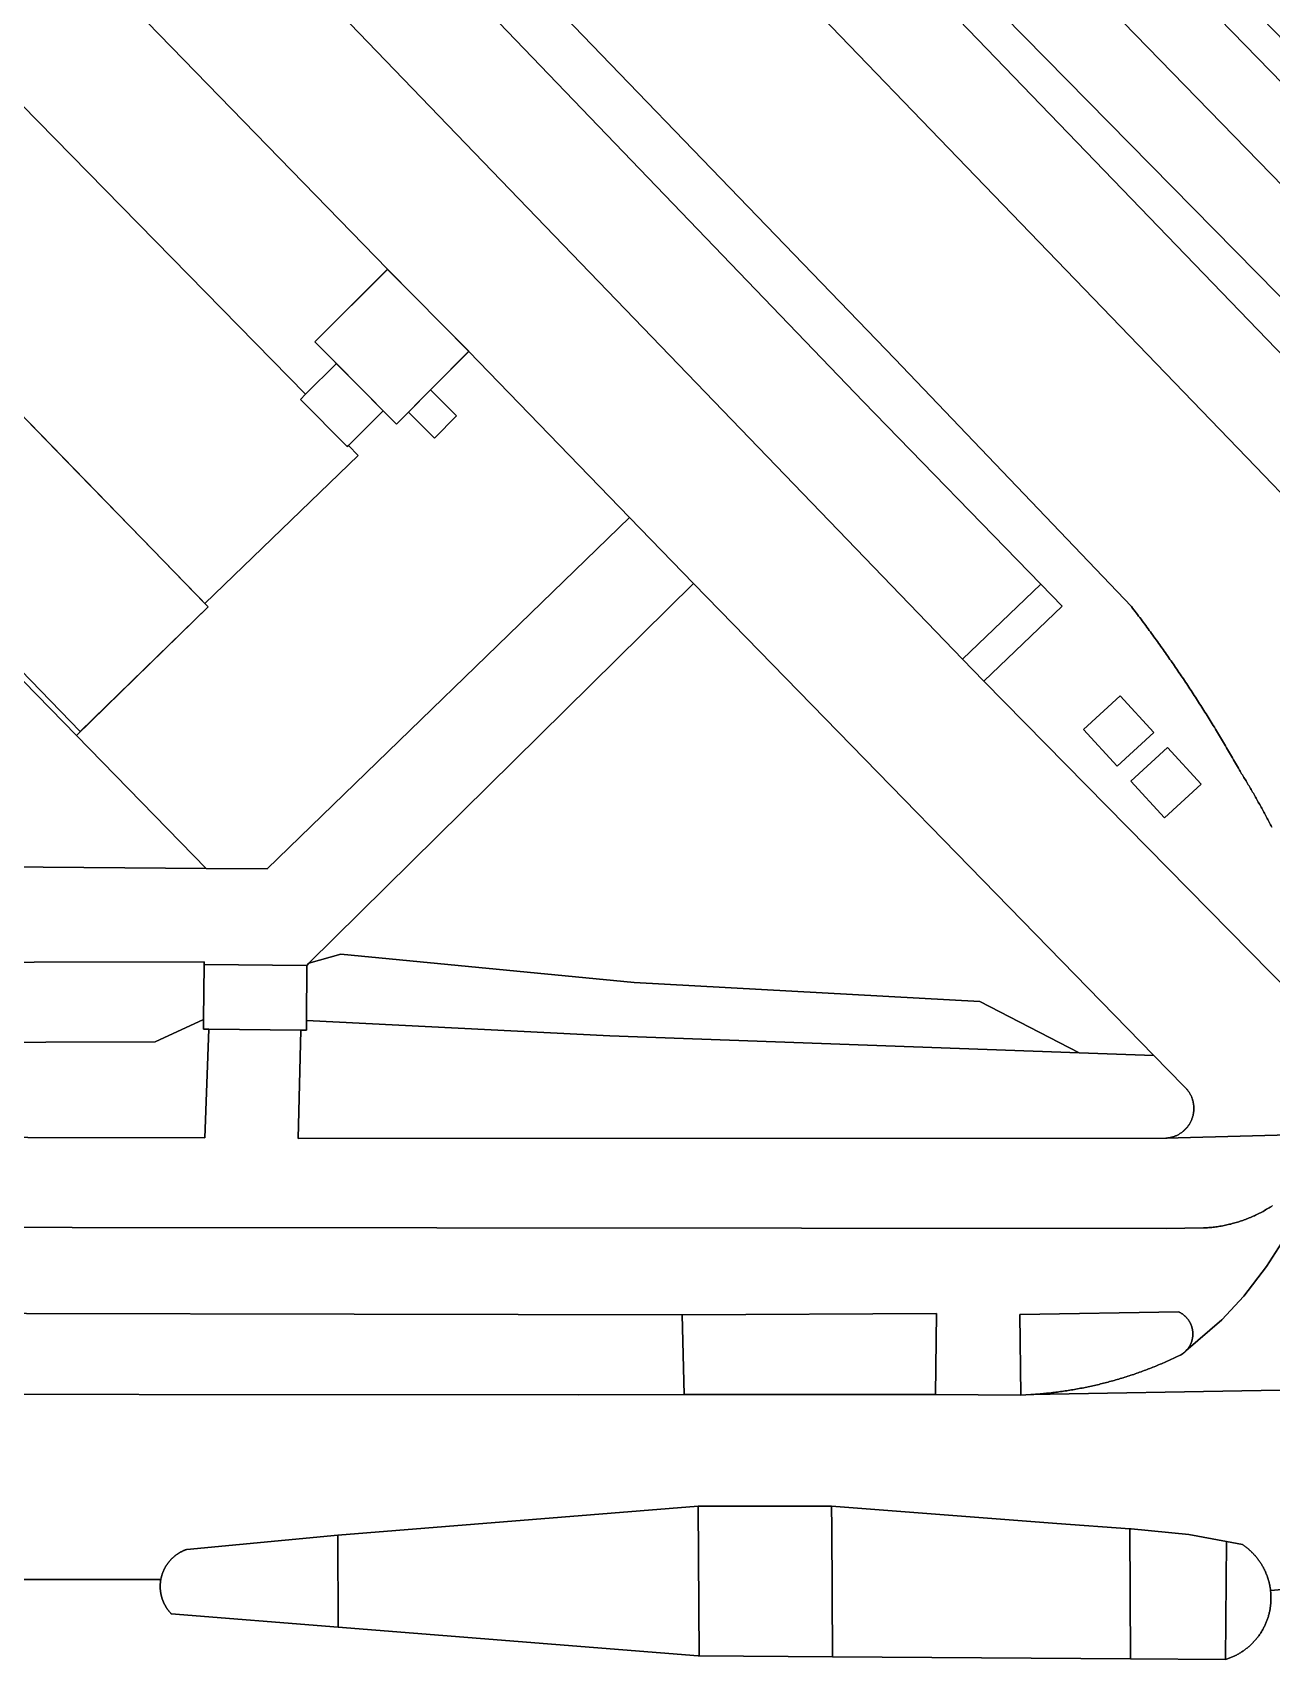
# Model space of a CAD drawing. Header units: metres. Extents: x -127 to 442, y -186 to 462.
# Drawn here: x 45.6 to 85.8, y 121.8 to 174.7 of the extents above; entities that cross this region are included whole.
import ezdxf

# ---------------------------------------------------------------- set-up
doc = ezdxf.new("R2010")
doc.units = ezdxf.units.M

msp = doc.modelspace()

# ---------------------------------------------------------------- linework, layer by layer
at = {"layer": 'building_2', "color": 1}
for points in [[(51.273, 156.031), (34.547, 173.25), (30.422, 169.219), (47.109, 151.969), (51.273, 156.031)], [(57.391, 161.969), (59.75, 164.344), (57.102, 167), (54.742, 164.656), (57.391, 161.969)]]:
    msp.add_lwpolyline(points, close=True, dxfattribs=at)
at = {"layer": 'road_0', "color": 8}
for points in [[(37.738, 209.967), (85.335, 160.584), (94.665, 150.861)], [(94.665, 150.861), (85.335, 160.584), (37.738, 209.967)], [(96.579, 153.448), (76.282, 174.499), (62.562, 188.724)], [(52.933, 183.159), (72.572, 162.709), (78.343, 156.766), (79.04, 156.049), (76.491, 153.613), (87.809, 142.1)], [(43.027, 181.486), (57.097, 167.015), (59.748, 164.34), (64.974, 158.937), (67.05, 156.785), (82.019, 141.432), (82.982, 140.445), (82.982, 140.445), (82.999, 140.43), (83.017, 140.414), (83.033, 140.398), (83.05, 140.381), (83.066, 140.364), (83.081, 140.347), (83.096, 140.329), (83.111, 140.311), (83.125, 140.293), (83.139, 140.274), (83.152, 140.255), (83.165, 140.236), (83.178, 140.216), (83.19, 140.196), (83.201, 140.176), (83.212, 140.155), (83.223, 140.135), (83.233, 140.114), (83.242, 140.092), (83.251, 140.071), (83.259, 140.049), (83.267, 140.027), (83.275, 140.005), (83.282, 139.983), (83.288, 139.961), (83.294, 139.938), (83.299, 139.915), (83.304, 139.893), (83.308, 139.87), (83.311, 139.847), (83.314, 139.824), (83.317, 139.801), (83.319, 139.777), (83.32, 139.754), (83.321, 139.731), (83.321, 139.708), (83.321, 139.684), (83.32, 139.661), (83.319, 139.638), (83.317, 139.615), (83.314, 139.592), (83.311, 139.569), (83.308, 139.546), (83.304, 139.523), (83.299, 139.5), (83.294, 139.477), (83.288, 139.455), (83.281, 139.432), (83.275, 139.41), (83.267, 139.388), (83.259, 139.366), (83.251, 139.345), (83.242, 139.323), (83.232, 139.302), (83.222, 139.281), (83.212, 139.26), (83.201, 139.24), (83.189, 139.219), (83.177, 139.199), (83.165, 139.18), (83.152, 139.16), (83.139, 139.141), (83.125, 139.123), (83.111, 139.104), (83.096, 139.086), (83.081, 139.069), (83.065, 139.051), (83.049, 139.034), (83.033, 139.018), (83.016, 139.002), (82.999, 138.986), (82.981, 138.971), (82.964, 138.956), (82.945, 138.941), (82.927, 138.927), (82.908, 138.914), (82.889, 138.901), (82.869, 138.888), (82.849, 138.876), (82.829, 138.864), (82.809, 138.853), (82.788, 138.842), (82.767, 138.832), (82.746, 138.822), (82.725, 138.813), (82.703, 138.804), (82.681, 138.796), (82.659, 138.788), (82.637, 138.781), (82.615, 138.775), (82.593, 138.769), (82.57, 138.763), (82.547, 138.758), (82.524, 138.754), (82.501, 138.75), (82.478, 138.747), (82.455, 138.744), (82.432, 138.742), (82.409, 138.74), (82.409, 138.74), (87.65, 138.883)], [(87.809, 142.1), (76.491, 153.613), (75.8, 154.33), (50.404, 180.7)], [(85.854, 148.858), (85.833, 148.899), (85.812, 148.941), (85.791, 148.982), (85.769, 149.023), (85.748, 149.065), (85.726, 149.106), (85.705, 149.147), (85.683, 149.188), (85.661, 149.229), (85.639, 149.27), (85.617, 149.311), (85.595, 149.352), (85.573, 149.393), (85.551, 149.434), (85.529, 149.475), (85.507, 149.515), (85.484, 149.556), (85.462, 149.597), (85.439, 149.637), (85.417, 149.678), (85.394, 149.719), (85.371, 149.759), (85.348, 149.8), (85.326, 149.84), (85.303, 149.881), (85.279, 149.921), (85.256, 149.961), (85.233, 150.001), (85.21, 150.042), (85.187, 150.082), (85.163, 150.122), (85.14, 150.162), (85.116, 150.202), (85.092, 150.242), (85.069, 150.282), (85.045, 150.322), (85.021, 150.362), (84.997, 150.402), (84.973, 150.442), (84.949, 150.481), (84.925, 150.521), (84.901, 150.561), (84.876, 150.6), (84.852, 150.64), (84.828, 150.68), (84.803, 150.719), (84.803, 150.719), (84.771, 150.775), (84.74, 150.831), (84.708, 150.887), (84.676, 150.943), (84.644, 150.999), (84.612, 151.055), (84.58, 151.111), (84.548, 151.167), (84.515, 151.222), (84.483, 151.278), (84.451, 151.334), (84.418, 151.389), (84.386, 151.445), (84.353, 151.501), (84.32, 151.556), (84.287, 151.611), (84.254, 151.667), (84.221, 151.722), (84.188, 151.777), (84.155, 151.833), (84.122, 151.888), (84.089, 151.943), (84.055, 151.998), (84.022, 152.053), (83.988, 152.108), (83.955, 152.163), (83.921, 152.218), (83.887, 152.273), (83.853, 152.328), (83.819, 152.382), (83.785, 152.437), (83.751, 152.492), (83.717, 152.546), (83.683, 152.601), (83.648, 152.655), (83.614, 152.71), (83.58, 152.764), (83.545, 152.819), (83.51, 152.873), (83.476, 152.927), (83.441, 152.981), (83.406, 153.036), (83.371, 153.09), (83.336, 153.144), (83.301, 153.198), (83.266, 153.252), (83.23, 153.306), (83.195, 153.359), (83.16, 153.413), (83.124, 153.467), (83.088, 153.521), (83.053, 153.574), (83.017, 153.628), (82.981, 153.681), (82.945, 153.735), (82.909, 153.788), (82.873, 153.842), (82.837, 153.895), (82.801, 153.948), (82.765, 154.002), (82.728, 154.055), (82.692, 154.108), (82.655, 154.161), (82.619, 154.214), (82.582, 154.267), (82.545, 154.32), (82.509, 154.373), (82.472, 154.426), (82.435, 154.478), (82.398, 154.531), (82.361, 154.584), (82.323, 154.636), (82.286, 154.689), (82.249, 154.741), (82.211, 154.794), (82.174, 154.846), (82.136, 154.899), (82.099, 154.951), (82.061, 155.003), (82.023, 155.055), (81.985, 155.107), (81.947, 155.159), (81.909, 155.211), (81.871, 155.263), (81.833, 155.315), (81.795, 155.367), (81.757, 155.419), (81.718, 155.471), (81.68, 155.522), (81.641, 155.574), (81.603, 155.625), (81.564, 155.677), (81.525, 155.728), (81.486, 155.78), (81.447, 155.831), (81.408, 155.882), (81.369, 155.934), (81.33, 155.985), (81.291, 156.036), (81.291, 156.036), (73.602, 164.099), (58.396, 179.877)], [(58.396, 179.877), (73.602, 164.099), (81.291, 156.036), (81.291, 156.036), (81.33, 155.985), (81.369, 155.934), (81.408, 155.882), (81.447, 155.831), (81.486, 155.78), (81.525, 155.728), (81.564, 155.677), (81.603, 155.625), (81.641, 155.574), (81.68, 155.522), (81.718, 155.471), (81.757, 155.419), (81.795, 155.367), (81.833, 155.315), (81.871, 155.263), (81.909, 155.211), (81.947, 155.159), (81.985, 155.107), (82.023, 155.055), (82.061, 155.003), (82.099, 154.951), (82.136, 154.899), (82.174, 154.846), (82.211, 154.794), (82.249, 154.741), (82.286, 154.689), (82.323, 154.636), (82.361, 154.584), (82.398, 154.531), (82.435, 154.478), (82.472, 154.426), (82.509, 154.373), (82.545, 154.32), (82.582, 154.267), (82.619, 154.214), (82.655, 154.161), (82.692, 154.108), (82.728, 154.055), (82.765, 154.002), (82.801, 153.948), (82.837, 153.895), (82.873, 153.842), (82.909, 153.788), (82.945, 153.735), (82.981, 153.681), (83.017, 153.628), (83.053, 153.574), (83.088, 153.521), (83.124, 153.467), (83.16, 153.413), (83.195, 153.359), (83.23, 153.306), (83.266, 153.252), (83.301, 153.198), (83.336, 153.144), (83.371, 153.09), (83.406, 153.036), (83.441, 152.981), (83.476, 152.927), (83.51, 152.873), (83.545, 152.819), (83.58, 152.764), (83.614, 152.71), (83.648, 152.655), (83.683, 152.601), (83.717, 152.546), (83.751, 152.492), (83.785, 152.437), (83.819, 152.382), (83.853, 152.328), (83.887, 152.273), (83.921, 152.218), (83.955, 152.163), (83.988, 152.108), (84.022, 152.053), (84.055, 151.998), (84.089, 151.943), (84.122, 151.888), (84.155, 151.833), (84.188, 151.777), (84.221, 151.722), (84.254, 151.667), (84.287, 151.611), (84.32, 151.556), (84.353, 151.501), (84.386, 151.445), (84.418, 151.389), (84.451, 151.334), (84.483, 151.278), (84.515, 151.222), (84.548, 151.167), (84.58, 151.111), (84.612, 151.055), (84.644, 150.999), (84.676, 150.943), (84.708, 150.887), (84.74, 150.831), (84.771, 150.775), (84.803, 150.719), (84.803, 150.719), (84.828, 150.68), (84.852, 150.64), (84.876, 150.6), (84.901, 150.561), (84.925, 150.521), (84.949, 150.481), (84.973, 150.442), (84.997, 150.402), (85.021, 150.362), (85.045, 150.322), (85.069, 150.282), (85.092, 150.242), (85.116, 150.202), (85.14, 150.162), (85.163, 150.122), (85.187, 150.082), (85.21, 150.042), (85.233, 150.001), (85.256, 149.961), (85.279, 149.921), (85.303, 149.881), (85.326, 149.84), (85.348, 149.8), (85.371, 149.759), (85.394, 149.719), (85.417, 149.678), (85.439, 149.637), (85.462, 149.597), (85.484, 149.556), (85.507, 149.515), (85.529, 149.475), (85.551, 149.434), (85.573, 149.393), (85.595, 149.352), (85.617, 149.311), (85.639, 149.27), (85.661, 149.229), (85.683, 149.188), (85.705, 149.147), (85.726, 149.106), (85.748, 149.065), (85.769, 149.023), (85.791, 148.982), (85.812, 148.941), (85.833, 148.899), (85.854, 148.858)], [(44.983, 162.499), (47.056, 160.365), (49.129, 158.231), (51.161, 156.14), (56.151, 160.954), (55.828, 161.28), (55.792, 161.245), (54.272, 162.779), (54.439, 162.945), (43.549, 174.039)], [(87.65, 138.883), (82.409, 138.74), (54.195, 138.731), (54.285, 142.26), (51.289, 142.286), (51.166, 138.756), (-0.61, 138.851)], [(-12.447, 135.888), (82.423, 135.805), (83.631, 135.819), (83.631, 135.819), (83.676, 135.821), (83.721, 135.824), (83.766, 135.827), (83.811, 135.83), (83.856, 135.834), (83.901, 135.839), (83.946, 135.843), (83.991, 135.849), (84.036, 135.855), (84.081, 135.861), (84.125, 135.868), (84.17, 135.875), (84.214, 135.882), (84.259, 135.89), (84.303, 135.899), (84.347, 135.908), (84.392, 135.917), (84.436, 135.927), (84.48, 135.938), (84.523, 135.948), (84.567, 135.96), (84.611, 135.971), (84.654, 135.983), (84.698, 135.996), (84.741, 136.009), (84.784, 136.022), (84.827, 136.036), (84.87, 136.051), (84.913, 136.065), (84.955, 136.081), (84.997, 136.096), (85.04, 136.112), (85.082, 136.129), (85.124, 136.146), (85.165, 136.163), (85.207, 136.181), (85.248, 136.199), (85.289, 136.218), (85.33, 136.237), (85.371, 136.256), (85.411, 136.276), (85.452, 136.297), (85.492, 136.317), (85.532, 136.338), (85.572, 136.36), (85.611, 136.382), (85.65, 136.404), (85.689, 136.427), (85.728, 136.45), (85.767, 136.474), (85.805, 136.498), (85.843, 136.522), (85.881, 136.547)], [(85.881, 136.547), (85.843, 136.522), (85.805, 136.498), (85.767, 136.474), (85.728, 136.45), (85.689, 136.427), (85.65, 136.404), (85.611, 136.382), (85.572, 136.36), (85.532, 136.338), (85.492, 136.317), (85.452, 136.297), (85.411, 136.276), (85.371, 136.256), (85.33, 136.237), (85.289, 136.218), (85.248, 136.199), (85.207, 136.181), (85.165, 136.163), (85.124, 136.146), (85.082, 136.129), (85.04, 136.112), (84.997, 136.096), (84.955, 136.081), (84.913, 136.065), (84.87, 136.051), (84.827, 136.036), (84.784, 136.022), (84.741, 136.009), (84.698, 135.996), (84.654, 135.983), (84.611, 135.971), (84.567, 135.96), (84.523, 135.948), (84.48, 135.938), (84.436, 135.927), (84.392, 135.917), (84.347, 135.908), (84.303, 135.899), (84.259, 135.89), (84.214, 135.882), (84.17, 135.875), (84.125, 135.868), (84.081, 135.861), (84.036, 135.855), (83.991, 135.849), (83.946, 135.843), (83.901, 135.839), (83.856, 135.834), (83.811, 135.83), (83.766, 135.827), (83.721, 135.824), (83.676, 135.821), (83.631, 135.819), (83.631, 135.819), (82.423, 135.805), (-12.447, 135.888)], [(34.684, 133.057), (66.682, 132.997), (74.954, 133.032), (74.919, 130.396), (77.699, 130.38), (77.661, 133.008), (82.828, 133.089), (82.828, 133.089), (82.842, 133.083), (82.856, 133.076), (82.869, 133.069), (82.883, 133.061), (82.896, 133.054), (82.909, 133.046), (82.922, 133.038), (82.935, 133.03), (82.948, 133.021), (82.96, 133.012), (82.973, 133.003), (82.985, 132.994), (82.997, 132.985), (83.009, 132.975), (83.02, 132.965), (83.032, 132.955), (83.043, 132.944), (83.054, 132.934), (83.065, 132.923), (83.075, 132.912), (83.086, 132.901), (83.096, 132.889), (83.106, 132.878), (83.115, 132.866), (83.125, 132.854), (83.134, 132.841), (83.143, 132.829), (83.152, 132.817), (83.16, 132.804), (83.169, 132.791), (83.177, 132.778), (83.184, 132.765), (83.192, 132.751), (83.199, 132.738), (83.206, 132.724), (83.213, 132.711), (83.219, 132.697), (83.226, 132.683), (83.231, 132.669), (83.237, 132.654), (83.242, 132.64), (83.247, 132.625), (83.252, 132.611), (83.257, 132.596), (83.261, 132.582), (83.265, 132.567), (83.269, 132.552), (83.272, 132.537), (83.275, 132.522), (83.278, 132.507), (83.28, 132.492), (83.282, 132.477), (83.284, 132.462), (83.286, 132.446), (83.287, 132.431), (83.288, 132.416), (83.289, 132.401), (83.289, 132.385), (83.289, 132.37), (83.289, 132.355), (83.289, 132.339), (83.288, 132.324), (83.287, 132.309), (83.286, 132.294), (83.284, 132.278), (83.282, 132.263), (83.28, 132.248), (83.277, 132.233), (83.274, 132.218), (83.271, 132.203), (83.268, 132.188), (83.264, 132.173), (83.26, 132.158), (83.256, 132.144), (83.251, 132.129), (83.246, 132.115), (83.241, 132.1), (83.236, 132.086), (83.23, 132.072), (83.224, 132.057), (83.218, 132.044), (83.211, 132.03), (83.204, 132.016), (83.197, 132.002), (83.19, 131.989), (83.183, 131.976), (83.175, 131.962), (83.167, 131.949), (83.158, 131.937), (83.15, 131.924), (83.141, 131.911), (83.132, 131.899), (83.123, 131.887), (83.113, 131.875), (83.103, 131.863), (83.093, 131.852), (83.083, 131.84), (83.073, 131.829), (83.062, 131.818), (83.062, 131.818), (84.231, 132.833), (84.952, 133.604), (85.686, 134.567), (86.174, 135.324)], [(86.174, 135.324), (85.686, 134.567), (84.952, 133.604), (84.231, 132.833), (83.062, 131.818), (83.062, 131.818), (83.06, 131.816), (83.059, 131.815), (83.057, 131.813), (83.055, 131.811), (83.054, 131.81), (83.052, 131.808), (83.05, 131.806), (83.049, 131.804), (83.047, 131.803), (83.045, 131.801), (83.044, 131.799), (83.042, 131.798), (83.04, 131.796), (83.038, 131.795), (83.037, 131.793), (83.035, 131.791), (83.033, 131.79), (83.031, 131.788), (83.03, 131.786), (83.028, 131.785), (83.026, 131.783), (83.024, 131.782), (83.023, 131.78), (83.021, 131.778), (83.019, 131.777), (83.017, 131.775), (83.016, 131.774), (83.014, 131.772), (83.012, 131.771), (83.01, 131.769), (83.008, 131.768), (83.007, 131.766), (83.005, 131.764), (83.003, 131.763), (83.001, 131.761), (82.999, 131.76), (82.997, 131.758), (82.996, 131.757), (82.994, 131.755), (82.992, 131.754), (82.99, 131.752), (82.988, 131.751), (82.986, 131.749), (82.984, 131.748), (82.983, 131.747), (82.981, 131.745), (82.979, 131.744), (82.977, 131.742), (82.975, 131.741), (82.973, 131.739), (82.971, 131.738), (82.969, 131.737), (82.967, 131.735), (82.966, 131.734), (82.964, 131.732), (82.962, 131.731), (82.96, 131.73), (82.958, 131.728), (82.956, 131.727), (82.954, 131.725), (82.952, 131.724), (82.95, 131.723), (82.948, 131.721), (82.946, 131.72), (82.944, 131.719), (82.942, 131.717), (82.94, 131.716), (82.938, 131.715), (82.936, 131.713), (82.934, 131.712), (82.932, 131.711), (82.93, 131.709), (82.928, 131.708), (82.926, 131.707), (82.924, 131.706), (82.922, 131.704), (82.92, 131.703), (82.918, 131.702), (82.916, 131.701), (82.914, 131.699), (82.912, 131.698), (82.91, 131.697), (82.908, 131.696), (82.906, 131.694), (82.904, 131.693), (82.902, 131.692), (82.9, 131.691), (82.898, 131.69), (82.896, 131.688), (82.894, 131.687), (82.892, 131.686), (82.89, 131.685), (82.888, 131.684), (82.885, 131.683), (82.883, 131.682), (82.881, 131.68), (82.879, 131.679), (82.877, 131.678), (82.875, 131.677), (82.875, 131.677), (82.829, 131.655), (82.783, 131.633), (82.737, 131.611), (82.691, 131.589), (82.644, 131.568), (82.598, 131.546), (82.552, 131.525), (82.505, 131.504), (82.458, 131.484), (82.412, 131.463), (82.365, 131.443), (82.318, 131.422), (82.271, 131.402), (82.224, 131.383), (82.177, 131.363), (82.13, 131.344), (82.083, 131.324), (82.035, 131.305), (81.988, 131.286), (81.94, 131.267), (81.893, 131.249), (81.845, 131.231), (81.798, 131.212), (81.75, 131.194), (81.702, 131.177), (81.654, 131.159), (81.606, 131.142), (81.558, 131.124), (81.51, 131.107), (81.462, 131.091), (81.414, 131.074), (81.365, 131.057), (81.317, 131.041), (81.269, 131.025), (81.22, 131.009), (81.172, 130.993), (81.123, 130.978), (81.074, 130.963), (81.025, 130.947), (80.977, 130.932), (80.928, 130.918), (80.879, 130.903), (80.83, 130.889), (80.781, 130.875), (80.732, 130.861), (80.683, 130.847), (80.634, 130.833), (80.584, 130.82), (80.535, 130.807), (80.486, 130.794), (80.436, 130.781), (80.387, 130.768), (80.337, 130.756), (80.288, 130.743), (80.238, 130.731), (80.189, 130.72), (80.139, 130.708), (80.089, 130.696), (80.039, 130.685), (79.99, 130.674), (79.94, 130.663), (79.89, 130.653), (79.84, 130.642), (79.79, 130.632), (79.74, 130.622), (79.69, 130.612), (79.64, 130.602), (79.59, 130.593), (79.539, 130.583), (79.489, 130.574), (79.439, 130.565), (79.389, 130.556), (79.338, 130.548), (79.288, 130.54), (79.238, 130.531), (79.187, 130.524), (79.137, 130.516), (79.086, 130.508), (79.036, 130.501), (78.985, 130.494), (78.935, 130.487), (78.884, 130.48), (78.834, 130.474), (78.783, 130.467), (78.732, 130.461), (78.682, 130.455), (78.631, 130.449), (78.58, 130.444), (78.529, 130.439), (78.479, 130.433), (78.428, 130.428), (78.377, 130.424), (78.326, 130.419), (78.275, 130.415), (78.225, 130.411), (78.174, 130.407), (78.123, 130.403), (78.072, 130.399), (78.021, 130.396), (78.021, 130.396), (92.995, 130.657)]]:
    msp.add_lwpolyline(points, dxfattribs=at)
for points in [[(16.778, 155.924), (14.72, 153.72), (23.48, 144.42), (51.138, 144.482), (51.137, 144.387), (54.483, 144.357), (54.546, 144.432), (67.05, 156.785), (64.974, 158.937), (53.193, 147.501), (51.204, 147.517), (24.698, 147.728), (16.778, 155.924)], [(66.682, 132.997), (66.748, 130.398), (74.919, 130.396), (74.954, 133.032), (66.682, 132.997)], [(83.062, 131.818), (83.073, 131.829), (83.083, 131.84), (83.093, 131.852), (83.103, 131.863), (83.113, 131.875), (83.123, 131.887), (83.132, 131.899), (83.141, 131.911), (83.15, 131.924), (83.158, 131.937), (83.167, 131.949), (83.175, 131.962), (83.183, 131.976), (83.19, 131.989), (83.197, 132.002), (83.204, 132.016), (83.211, 132.03), (83.218, 132.044), (83.224, 132.057), (83.23, 132.072), (83.236, 132.086), (83.241, 132.1), (83.246, 132.115), (83.251, 132.129), (83.256, 132.144), (83.26, 132.158), (83.264, 132.173), (83.268, 132.188), (83.271, 132.203), (83.274, 132.218), (83.277, 132.233), (83.28, 132.248), (83.282, 132.263), (83.284, 132.278), (83.286, 132.294), (83.287, 132.309), (83.288, 132.324), (83.289, 132.339), (83.289, 132.355), (83.289, 132.37), (83.289, 132.385), (83.289, 132.401), (83.288, 132.416), (83.287, 132.431), (83.286, 132.446), (83.284, 132.462), (83.282, 132.477), (83.28, 132.492), (83.278, 132.507), (83.275, 132.522), (83.272, 132.537), (83.269, 132.552), (83.265, 132.567), (83.261, 132.582), (83.257, 132.596), (83.252, 132.611), (83.247, 132.625), (83.242, 132.64), (83.237, 132.654), (83.231, 132.669), (83.226, 132.683), (83.219, 132.697), (83.213, 132.711), (83.206, 132.724), (83.199, 132.738), (83.192, 132.751), (83.184, 132.765), (83.177, 132.778), (83.169, 132.791), (83.16, 132.804), (83.152, 132.817), (83.143, 132.829), (83.134, 132.841), (83.125, 132.854), (83.115, 132.866), (83.106, 132.878), (83.096, 132.889), (83.086, 132.901), (83.075, 132.912), (83.065, 132.923), (83.054, 132.934), (83.043, 132.944), (83.032, 132.955), (83.02, 132.965), (83.009, 132.975), (82.997, 132.985), (82.985, 132.994), (82.973, 133.003), (82.96, 133.012), (82.948, 133.021), (82.935, 133.03), (82.922, 133.038), (82.909, 133.046), (82.896, 133.054), (82.883, 133.061), (82.869, 133.069), (82.856, 133.076), (82.842, 133.083), (82.828, 133.089), (82.828, 133.089), (77.661, 133.008), (77.699, 130.38), (78.021, 130.396), (78.021, 130.396), (78.072, 130.399), (78.123, 130.403), (78.174, 130.407), (78.225, 130.411), (78.275, 130.415), (78.326, 130.419), (78.377, 130.424), (78.428, 130.428), (78.479, 130.433), (78.529, 130.439), (78.58, 130.444), (78.631, 130.449), (78.682, 130.455), (78.732, 130.461), (78.783, 130.467), (78.834, 130.474), (78.884, 130.48), (78.935, 130.487), (78.985, 130.494), (79.036, 130.501), (79.086, 130.508), (79.137, 130.516), (79.187, 130.524), (79.238, 130.531), (79.288, 130.54), (79.338, 130.548), (79.389, 130.556), (79.439, 130.565), (79.489, 130.574), (79.539, 130.583), (79.59, 130.593), (79.64, 130.602), (79.69, 130.612), (79.74, 130.622), (79.79, 130.632), (79.84, 130.642), (79.89, 130.653), (79.94, 130.663), (79.99, 130.674), (80.039, 130.685), (80.089, 130.696), (80.139, 130.708), (80.189, 130.72), (80.238, 130.731), (80.288, 130.743), (80.337, 130.756), (80.387, 130.768), (80.436, 130.781), (80.486, 130.794), (80.535, 130.807), (80.584, 130.82), (80.634, 130.833), (80.683, 130.847), (80.732, 130.861), (80.781, 130.875), (80.83, 130.889), (80.879, 130.903), (80.928, 130.918), (80.977, 130.932), (81.025, 130.947), (81.074, 130.963), (81.123, 130.978), (81.172, 130.993), (81.22, 131.009), (81.269, 131.025), (81.317, 131.041), (81.365, 131.057), (81.414, 131.074), (81.462, 131.091), (81.51, 131.107), (81.558, 131.124), (81.606, 131.142), (81.654, 131.159), (81.702, 131.177), (81.75, 131.194), (81.798, 131.212), (81.845, 131.231), (81.893, 131.249), (81.94, 131.267), (81.988, 131.286), (82.035, 131.305), (82.083, 131.324), (82.13, 131.344), (82.177, 131.363), (82.224, 131.383), (82.271, 131.402), (82.318, 131.422), (82.365, 131.443), (82.412, 131.463), (82.458, 131.484), (82.505, 131.504), (82.552, 131.525), (82.598, 131.546), (82.644, 131.568), (82.691, 131.589), (82.737, 131.611), (82.783, 131.633), (82.829, 131.655), (82.875, 131.677), (82.875, 131.677), (82.877, 131.678), (82.879, 131.679), (82.881, 131.68), (82.883, 131.682), (82.885, 131.683), (82.888, 131.684), (82.89, 131.685), (82.892, 131.686), (82.894, 131.687), (82.896, 131.688), (82.898, 131.69), (82.9, 131.691), (82.902, 131.692), (82.904, 131.693), (82.906, 131.694), (82.908, 131.696), (82.91, 131.697), (82.912, 131.698), (82.914, 131.699), (82.916, 131.701), (82.918, 131.702), (82.92, 131.703), (82.922, 131.704), (82.924, 131.706), (82.926, 131.707), (82.928, 131.708), (82.93, 131.709), (82.932, 131.711), (82.934, 131.712), (82.936, 131.713), (82.938, 131.715), (82.94, 131.716), (82.942, 131.717), (82.944, 131.719), (82.946, 131.72), (82.948, 131.721), (82.95, 131.723), (82.952, 131.724), (82.954, 131.725), (82.956, 131.727), (82.958, 131.728), (82.96, 131.73), (82.962, 131.731), (82.964, 131.732), (82.966, 131.734), (82.967, 131.735), (82.969, 131.737), (82.971, 131.738), (82.973, 131.739), (82.975, 131.741), (82.977, 131.742), (82.979, 131.744), (82.981, 131.745), (82.983, 131.747), (82.984, 131.748), (82.986, 131.749), (82.988, 131.751), (82.99, 131.752), (82.992, 131.754), (82.994, 131.755), (82.996, 131.757), (82.997, 131.758), (82.999, 131.76), (83.001, 131.761), (83.003, 131.763), (83.005, 131.764), (83.007, 131.766), (83.008, 131.768), (83.01, 131.769), (83.012, 131.771), (83.014, 131.772), (83.016, 131.774), (83.017, 131.775), (83.019, 131.777), (83.021, 131.778), (83.023, 131.78), (83.024, 131.782), (83.026, 131.783), (83.028, 131.785), (83.03, 131.786), (83.031, 131.788), (83.033, 131.79), (83.035, 131.791), (83.037, 131.793), (83.038, 131.795), (83.04, 131.796), (83.042, 131.798), (83.044, 131.799), (83.045, 131.801), (83.047, 131.803), (83.049, 131.804), (83.05, 131.806), (83.052, 131.808), (83.054, 131.81), (83.055, 131.811), (83.057, 131.813), (83.059, 131.815), (83.06, 131.816), (83.062, 131.818)], [(71.542, 126.765), (71.494, 126.769), (67.201, 126.765), (67.239, 121.9), (71.571, 121.87), (71.546, 126.065), (71.542, 126.765)], [(81.242, 126.029), (78.87, 126.209), (71.542, 126.765), (71.546, 126.065), (71.571, 121.87), (81.261, 121.802), (81.242, 126.029)], [(84.381, 125.616), (83.162, 125.845), (81.279, 126.026), (81.242, 126.029), (81.261, 121.802), (84.355, 121.78), (84.381, 125.616)], [(55.481, 125.82), (50.574, 125.361), (50.574, 125.361), (50.561, 125.357), (50.548, 125.352), (50.535, 125.347), (50.522, 125.342), (50.51, 125.337), (50.497, 125.332), (50.484, 125.327), (50.472, 125.321), (50.459, 125.316), (50.447, 125.31), (50.434, 125.304), (50.422, 125.298), (50.41, 125.292), (50.398, 125.286), (50.385, 125.28), (50.373, 125.273), (50.361, 125.267), (50.349, 125.26), (50.338, 125.253), (50.326, 125.246), (50.314, 125.239), (50.303, 125.231), (50.291, 125.224), (50.28, 125.217), (50.268, 125.209), (50.257, 125.201), (50.246, 125.193), (50.234, 125.185), (50.223, 125.177), (50.212, 125.169), (50.202, 125.161), (50.191, 125.152), (50.18, 125.144), (50.17, 125.135), (50.159, 125.126), (50.149, 125.117), (50.138, 125.108), (50.128, 125.099), (50.118, 125.09), (50.108, 125.08), (50.098, 125.071), (50.088, 125.061), (50.079, 125.052), (50.069, 125.042), (50.06, 125.032), (50.05, 125.022), (50.041, 125.012), (50.032, 125.002), (50.023, 124.991), (50.014, 124.981), (50.005, 124.971), (49.996, 124.96), (49.988, 124.949), (49.979, 124.939), (49.971, 124.928), (49.962, 124.917), (49.954, 124.906), (49.946, 124.895), (49.938, 124.883), (49.931, 124.872), (49.923, 124.861), (49.915, 124.849), (49.908, 124.838), (49.901, 124.826), (49.894, 124.814), (49.887, 124.803), (49.88, 124.791), (49.873, 124.779), (49.866, 124.767), (49.86, 124.755), (49.853, 124.743), (49.847, 124.731), (49.841, 124.718), (49.835, 124.706), (49.829, 124.694), (49.823, 124.681), (49.818, 124.669), (49.812, 124.656), (49.807, 124.643), (49.802, 124.631), (49.797, 124.618), (49.792, 124.605), (49.787, 124.592), (49.783, 124.58), (49.778, 124.567), (49.774, 124.554), (49.769, 124.541), (49.765, 124.527), (49.761, 124.514), (49.758, 124.501), (49.754, 124.488), (49.751, 124.475), (49.747, 124.461), (49.744, 124.448), (49.741, 124.435), (49.738, 124.421), (49.735, 124.408), (49.732, 124.394), (49.73, 124.381), (49.73, 124.381), (49.728, 124.369), (49.726, 124.357), (49.724, 124.345), (49.722, 124.333), (49.721, 124.321), (49.719, 124.309), (49.718, 124.297), (49.716, 124.284), (49.715, 124.272), (49.714, 124.26), (49.713, 124.248), (49.712, 124.236), (49.711, 124.224), (49.711, 124.212), (49.71, 124.199), (49.71, 124.187), (49.71, 124.175), (49.709, 124.163), (49.709, 124.151), (49.71, 124.138), (49.71, 124.126), (49.71, 124.114), (49.711, 124.102), (49.711, 124.09), (49.712, 124.077), (49.713, 124.065), (49.713, 124.053), (49.714, 124.041), (49.716, 124.029), (49.717, 124.017), (49.718, 124.005), (49.72, 123.992), (49.721, 123.98), (49.723, 123.968), (49.725, 123.956), (49.727, 123.944), (49.729, 123.932), (49.731, 123.92), (49.733, 123.908), (49.736, 123.896), (49.738, 123.884), (49.741, 123.872), (49.744, 123.861), (49.747, 123.849), (49.75, 123.837), (49.753, 123.825), (49.756, 123.813), (49.759, 123.802), (49.763, 123.79), (49.766, 123.778), (49.77, 123.767), (49.774, 123.755), (49.777, 123.743), (49.781, 123.732), (49.786, 123.72), (49.79, 123.709), (49.794, 123.698), (49.799, 123.686), (49.803, 123.675), (49.808, 123.664), (49.812, 123.652), (49.817, 123.641), (49.822, 123.63), (49.827, 123.619), (49.833, 123.608), (49.838, 123.597), (49.843, 123.586), (49.849, 123.575), (49.854, 123.564), (49.86, 123.554), (49.866, 123.543), (49.872, 123.532), (49.878, 123.522), (49.884, 123.511), (49.89, 123.501), (49.896, 123.49), (49.903, 123.48), (49.909, 123.469), (49.916, 123.459), (49.923, 123.449), (49.93, 123.439), (49.936, 123.429), (49.943, 123.419), (49.951, 123.409), (49.958, 123.399), (49.965, 123.389), (49.972, 123.38), (49.98, 123.37), (49.987, 123.36), (49.995, 123.351), (50.003, 123.342), (50.011, 123.332), (50.019, 123.323), (50.027, 123.314), (50.035, 123.305), (50.043, 123.296), (50.051, 123.287), (50.06, 123.278), (50.068, 123.269), (50.068, 123.269), (55.494, 122.835), (55.481, 125.82)], [(85.816, 124.025), (85.814, 124.043), (85.811, 124.061), (85.809, 124.079), (85.806, 124.097), (85.803, 124.115), (85.8, 124.133), (85.797, 124.151), (85.794, 124.169), (85.79, 124.187), (85.787, 124.205), (85.783, 124.223), (85.779, 124.241), (85.775, 124.259), (85.77, 124.276), (85.766, 124.294), (85.761, 124.312), (85.757, 124.329), (85.752, 124.347), (85.747, 124.364), (85.741, 124.382), (85.736, 124.399), (85.731, 124.417), (85.725, 124.434), (85.719, 124.451), (85.713, 124.469), (85.707, 124.486), (85.701, 124.503), (85.695, 124.52), (85.688, 124.537), (85.681, 124.554), (85.674, 124.571), (85.667, 124.588), (85.66, 124.605), (85.653, 124.622), (85.646, 124.638), (85.638, 124.655), (85.63, 124.671), (85.622, 124.688), (85.614, 124.704), (85.606, 124.721), (85.598, 124.737), (85.59, 124.753), (85.581, 124.769), (85.572, 124.785), (85.563, 124.801), (85.554, 124.817), (85.545, 124.833), (85.536, 124.849), (85.527, 124.864), (85.517, 124.88), (85.507, 124.895), (85.498, 124.911), (85.488, 124.926), (85.478, 124.941), (85.467, 124.956), (85.457, 124.971), (85.447, 124.986), (85.436, 125.001), (85.425, 125.016), (85.415, 125.031), (85.404, 125.045), (85.392, 125.06), (85.381, 125.074), (85.37, 125.089), (85.358, 125.103), (85.347, 125.117), (85.335, 125.131), (85.323, 125.145), (85.311, 125.158), (85.299, 125.172), (85.287, 125.186), (85.275, 125.199), (85.262, 125.213), (85.25, 125.226), (85.237, 125.239), (85.224, 125.252), (85.211, 125.265), (85.198, 125.278), (85.185, 125.29), (85.172, 125.303), (85.159, 125.315), (85.145, 125.328), (85.132, 125.34), (85.118, 125.352), (85.104, 125.364), (85.09, 125.376), (85.076, 125.388), (85.062, 125.399), (85.048, 125.411), (85.034, 125.422), (85.019, 125.434), (85.005, 125.445), (84.99, 125.456), (84.976, 125.467), (84.961, 125.477), (84.946, 125.488), (84.931, 125.498), (84.916, 125.509), (84.901, 125.519), (84.901, 125.519), (84.381, 125.616), (84.355, 121.78), (84.355, 121.78), (84.383, 121.789), (84.411, 121.798), (84.439, 121.808), (84.466, 121.818), (84.494, 121.828), (84.521, 121.839), (84.548, 121.85), (84.575, 121.862), (84.602, 121.874), (84.629, 121.886), (84.655, 121.899), (84.681, 121.912), (84.708, 121.925), (84.733, 121.939), (84.759, 121.953), (84.785, 121.967), (84.81, 121.982), (84.835, 121.998), (84.86, 122.013), (84.885, 122.029), (84.909, 122.045), (84.933, 122.062), (84.957, 122.079), (84.981, 122.096), (85.005, 122.114), (85.028, 122.132), (85.051, 122.15), (85.074, 122.168), (85.096, 122.187), (85.118, 122.207), (85.14, 122.226), (85.162, 122.246), (85.183, 122.266), (85.204, 122.286), (85.225, 122.307), (85.246, 122.328), (85.266, 122.349), (85.286, 122.371), (85.305, 122.393), (85.325, 122.415), (85.344, 122.437), (85.362, 122.46), (85.381, 122.483), (85.399, 122.506), (85.416, 122.53), (85.434, 122.553), (85.451, 122.577), (85.468, 122.601), (85.484, 122.626), (85.5, 122.65), (85.516, 122.675), (85.531, 122.7), (85.546, 122.725), (85.561, 122.751), (85.575, 122.777), (85.589, 122.802), (85.602, 122.829), (85.615, 122.855), (85.628, 122.881), (85.641, 122.908), (85.653, 122.935), (85.664, 122.962), (85.676, 122.989), (85.686, 123.016), (85.697, 123.043), (85.707, 123.071), (85.717, 123.099), (85.726, 123.126), (85.735, 123.154), (85.744, 123.182), (85.752, 123.211), (85.76, 123.239), (85.767, 123.267), (85.774, 123.296), (85.781, 123.325), (85.787, 123.353), (85.793, 123.382), (85.798, 123.411), (85.803, 123.44), (85.807, 123.469), (85.812, 123.498), (85.815, 123.527), (85.819, 123.556), (85.822, 123.585), (85.824, 123.615), (85.826, 123.644), (85.828, 123.673), (85.829, 123.703), (85.83, 123.732), (85.83, 123.761), (85.83, 123.791), (85.83, 123.82), (85.829, 123.849), (85.828, 123.879), (85.827, 123.908), (85.825, 123.937), (85.822, 123.967), (85.819, 123.996), (85.816, 124.025)]]:
    msp.add_lwpolyline(points, close=True, dxfattribs=at)
at = {"layer": 'road_1', "color": 7}
msp.add_lwpolyline([(54.483, 144.357), (51.137, 144.387), (51.122, 142.607), (51.119, 142.288), (51.289, 142.286), (54.285, 142.26), (54.465, 142.258), (54.468, 142.57), (54.483, 144.357)], close=True, dxfattribs=at)
for points in [[(92.995, 130.657), (78.021, 130.396), (77.699, 130.38), (74.919, 130.396), (66.748, 130.398), (63.302, 130.394), (34.726, 130.408)], [(39.894, 124.383), (49.73, 124.381), (49.73, 124.381), (49.732, 124.394), (49.735, 124.408), (49.738, 124.421), (49.741, 124.435), (49.744, 124.448), (49.747, 124.461), (49.751, 124.475), (49.754, 124.488), (49.758, 124.501), (49.761, 124.514), (49.765, 124.527), (49.769, 124.541), (49.774, 124.554), (49.778, 124.567), (49.783, 124.58), (49.787, 124.592), (49.792, 124.605), (49.797, 124.618), (49.802, 124.631), (49.807, 124.643), (49.812, 124.656), (49.818, 124.669), (49.823, 124.681), (49.829, 124.694), (49.835, 124.706), (49.841, 124.718), (49.847, 124.731), (49.853, 124.743), (49.86, 124.755), (49.866, 124.767), (49.873, 124.779), (49.88, 124.791), (49.887, 124.803), (49.894, 124.814), (49.901, 124.826), (49.908, 124.838), (49.915, 124.849), (49.923, 124.861), (49.931, 124.872), (49.938, 124.883), (49.946, 124.895), (49.954, 124.906), (49.962, 124.917), (49.971, 124.928), (49.979, 124.939), (49.988, 124.949), (49.996, 124.96), (50.005, 124.971), (50.014, 124.981), (50.023, 124.991), (50.032, 125.002), (50.041, 125.012), (50.05, 125.022), (50.06, 125.032), (50.069, 125.042), (50.079, 125.052), (50.088, 125.061), (50.098, 125.071), (50.108, 125.08), (50.118, 125.09), (50.128, 125.099), (50.138, 125.108), (50.149, 125.117), (50.159, 125.126), (50.17, 125.135), (50.18, 125.144), (50.191, 125.152), (50.202, 125.161), (50.212, 125.169), (50.223, 125.177), (50.234, 125.185), (50.246, 125.193), (50.257, 125.201), (50.268, 125.209), (50.28, 125.217), (50.291, 125.224), (50.303, 125.231), (50.314, 125.239), (50.326, 125.246), (50.338, 125.253), (50.349, 125.26), (50.361, 125.267), (50.373, 125.273), (50.385, 125.28), (50.398, 125.286), (50.41, 125.292), (50.422, 125.298), (50.434, 125.304), (50.447, 125.31), (50.459, 125.316), (50.472, 125.321), (50.484, 125.327), (50.497, 125.332), (50.51, 125.337), (50.522, 125.342), (50.535, 125.347), (50.548, 125.352), (50.561, 125.357), (50.574, 125.361), (50.574, 125.361), (55.481, 125.82), (67.201, 126.765), (71.494, 126.769), (71.542, 126.765), (78.87, 126.209), (81.242, 126.029), (81.279, 126.026), (83.162, 125.845), (84.381, 125.616), (84.901, 125.519), (84.901, 125.519), (84.916, 125.509), (84.931, 125.498), (84.946, 125.488), (84.961, 125.477), (84.976, 125.467), (84.99, 125.456), (85.005, 125.445), (85.019, 125.434), (85.034, 125.422), (85.048, 125.411), (85.062, 125.399), (85.076, 125.388), (85.09, 125.376), (85.104, 125.364), (85.118, 125.352), (85.132, 125.34), (85.145, 125.328), (85.159, 125.315), (85.172, 125.303), (85.185, 125.29), (85.198, 125.278), (85.211, 125.265), (85.224, 125.252), (85.237, 125.239), (85.25, 125.226), (85.262, 125.213), (85.275, 125.199), (85.287, 125.186), (85.299, 125.172), (85.311, 125.158), (85.323, 125.145), (85.335, 125.131), (85.347, 125.117), (85.358, 125.103), (85.37, 125.089), (85.381, 125.074), (85.392, 125.06), (85.404, 125.045), (85.415, 125.031), (85.425, 125.016), (85.436, 125.001), (85.447, 124.986), (85.457, 124.971), (85.467, 124.956), (85.478, 124.941), (85.488, 124.926), (85.498, 124.911), (85.507, 124.895), (85.517, 124.88), (85.527, 124.864), (85.536, 124.849), (85.545, 124.833), (85.554, 124.817), (85.563, 124.801), (85.572, 124.785), (85.581, 124.769), (85.59, 124.753), (85.598, 124.737), (85.606, 124.721), (85.614, 124.704), (85.622, 124.688), (85.63, 124.671), (85.638, 124.655), (85.646, 124.638), (85.653, 124.622), (85.66, 124.605), (85.667, 124.588), (85.674, 124.571), (85.681, 124.554), (85.688, 124.537), (85.695, 124.52), (85.701, 124.503), (85.707, 124.486), (85.713, 124.469), (85.719, 124.451), (85.725, 124.434), (85.731, 124.417), (85.736, 124.399), (85.741, 124.382), (85.747, 124.364), (85.752, 124.347), (85.757, 124.329), (85.761, 124.312), (85.766, 124.294), (85.77, 124.276), (85.775, 124.259), (85.779, 124.241), (85.783, 124.223), (85.787, 124.205), (85.79, 124.187), (85.794, 124.169), (85.797, 124.151), (85.8, 124.133), (85.803, 124.115), (85.806, 124.097), (85.809, 124.079), (85.811, 124.061), (85.814, 124.043), (85.816, 124.025), (85.816, 124.025), (93.455, 124.685)], [(93.455, 124.685), (85.816, 124.025), (85.816, 124.025), (85.819, 123.996), (85.822, 123.967), (85.825, 123.937), (85.827, 123.908), (85.828, 123.879), (85.829, 123.849), (85.83, 123.82), (85.83, 123.791), (85.83, 123.761), (85.83, 123.732), (85.829, 123.703), (85.828, 123.673), (85.826, 123.644), (85.824, 123.615), (85.822, 123.585), (85.819, 123.556), (85.815, 123.527), (85.812, 123.498), (85.807, 123.469), (85.803, 123.44), (85.798, 123.411), (85.793, 123.382), (85.787, 123.353), (85.781, 123.325), (85.774, 123.296), (85.767, 123.267), (85.76, 123.239), (85.752, 123.211), (85.744, 123.182), (85.735, 123.154), (85.726, 123.126), (85.717, 123.099), (85.707, 123.071), (85.697, 123.043), (85.686, 123.016), (85.676, 122.989), (85.664, 122.962), (85.653, 122.935), (85.641, 122.908), (85.628, 122.881), (85.615, 122.855), (85.602, 122.829), (85.589, 122.802), (85.575, 122.777), (85.561, 122.751), (85.546, 122.725), (85.531, 122.7), (85.516, 122.675), (85.5, 122.65), (85.484, 122.626), (85.468, 122.601), (85.451, 122.577), (85.434, 122.553), (85.416, 122.53), (85.399, 122.506), (85.381, 122.483), (85.362, 122.46), (85.344, 122.437), (85.325, 122.415), (85.305, 122.393), (85.286, 122.371), (85.266, 122.349), (85.246, 122.328), (85.225, 122.307), (85.204, 122.286), (85.183, 122.266), (85.162, 122.246), (85.14, 122.226), (85.118, 122.207), (85.096, 122.187), (85.074, 122.168), (85.051, 122.15), (85.028, 122.132), (85.005, 122.114), (84.981, 122.096), (84.957, 122.079), (84.933, 122.062), (84.909, 122.045), (84.885, 122.029), (84.86, 122.013), (84.835, 121.998), (84.81, 121.982), (84.785, 121.967), (84.759, 121.953), (84.733, 121.939), (84.708, 121.925), (84.681, 121.912), (84.655, 121.899), (84.629, 121.886), (84.602, 121.874), (84.575, 121.862), (84.548, 121.85), (84.521, 121.839), (84.494, 121.828), (84.466, 121.818), (84.439, 121.808), (84.411, 121.798), (84.383, 121.789), (84.355, 121.78), (84.355, 121.78), (81.261, 121.802), (71.571, 121.87), (67.239, 121.9), (67.198, 121.901), (55.494, 122.835), (50.068, 123.269), (50.068, 123.269), (50.06, 123.278), (50.051, 123.287), (50.043, 123.296), (50.035, 123.305), (50.027, 123.314), (50.019, 123.323), (50.011, 123.332), (50.003, 123.342), (49.995, 123.351), (49.987, 123.36), (49.98, 123.37), (49.972, 123.38), (49.965, 123.389), (49.958, 123.399), (49.951, 123.409), (49.943, 123.419), (49.936, 123.429), (49.93, 123.439), (49.923, 123.449), (49.916, 123.459), (49.909, 123.469), (49.903, 123.48), (49.896, 123.49), (49.89, 123.501), (49.884, 123.511), (49.878, 123.522), (49.872, 123.532), (49.866, 123.543), (49.86, 123.554), (49.854, 123.564), (49.849, 123.575), (49.843, 123.586), (49.838, 123.597), (49.833, 123.608), (49.827, 123.619), (49.822, 123.63), (49.817, 123.641), (49.812, 123.652), (49.808, 123.664), (49.803, 123.675), (49.799, 123.686), (49.794, 123.698), (49.79, 123.709), (49.786, 123.72), (49.781, 123.732), (49.777, 123.743), (49.774, 123.755), (49.77, 123.767), (49.766, 123.778), (49.763, 123.79), (49.759, 123.802), (49.756, 123.813), (49.753, 123.825), (49.75, 123.837), (49.747, 123.849), (49.744, 123.861), (49.741, 123.872), (49.738, 123.884), (49.736, 123.896), (49.733, 123.908), (49.731, 123.92), (49.729, 123.932), (49.727, 123.944), (49.725, 123.956), (49.723, 123.968), (49.721, 123.98), (49.72, 123.992), (49.718, 124.005), (49.717, 124.017), (49.716, 124.029), (49.714, 124.041), (49.713, 124.053), (49.713, 124.065), (49.712, 124.077), (49.711, 124.09), (49.711, 124.102), (49.71, 124.114), (49.71, 124.126), (49.71, 124.138), (49.709, 124.151), (49.709, 124.163), (49.71, 124.175), (49.71, 124.187), (49.71, 124.199), (49.711, 124.212), (49.711, 124.224), (49.712, 124.236), (49.713, 124.248), (49.714, 124.26), (49.715, 124.272), (49.716, 124.284), (49.718, 124.297), (49.719, 124.309), (49.721, 124.321), (49.722, 124.333), (49.724, 124.345), (49.726, 124.357), (49.728, 124.369), (49.73, 124.381), (49.73, 124.381), (39.894, 124.383)]]:
    msp.add_lwpolyline(points, dxfattribs=at)
at = {"layer": 'road_5', "color": 3}
for points in [[(66.682, 132.997), (34.684, 133.057), (34.726, 130.408), (63.302, 130.394), (66.748, 130.398), (66.682, 132.997)], [(67.201, 126.765), (55.481, 125.82), (55.494, 122.835), (67.198, 121.901), (67.239, 121.9), (67.201, 126.765)]]:
    msp.add_lwpolyline(points, close=True, dxfattribs=at)
at = {"layer": 'terrain_0', "color": 8}
msp.add_lwpolyline([(64.974, 158.937), (59.748, 164.34), (58.5, 163.088), (59.349, 162.241), (58.629, 161.518), (57.779, 162.365), (57.391, 161.976), (56.964, 162.406), (55.828, 161.28), (56.151, 160.954), (51.161, 156.14), (51.272, 156.025), (46.992, 151.839), (51.204, 147.517), (53.193, 147.501), (64.974, 158.937)], close=True, dxfattribs=at)
at = {"layer": 'terrain_1', "color": 7}
for points in [[(55.444, 163.941), (54.439, 162.945), (54.272, 162.779), (55.792, 161.245), (55.828, 161.28), (56.964, 162.406), (55.444, 163.941)], [(58.5, 163.088), (57.779, 162.365), (58.629, 161.518), (59.349, 162.241), (58.5, 163.088)], [(80.93, 153.13), (79.736, 152.036), (80.83, 150.841), (82.024, 151.936), (80.93, 153.13)], [(83.56, 150.26), (82.466, 151.454), (81.271, 150.36), (82.366, 149.166), (83.56, 150.26)]]:
    msp.add_lwpolyline(points, close=True, dxfattribs=at)
at = {"layer": 'terrain_5', "color": 3}
for points in [[(67.016, 194.211), (66.288, 193.506), (89.538, 169.628), (116.467, 171.435), (130.918, 156.537), (131.821, 157.063), (129.446, 159.49), (116.862, 172.464), (89.932, 170.657), (67.016, 194.211)], [(65.224, 191.254), (63.222, 189.351), (64.736, 187.815), (69.092, 183.396), (73.013, 179.464), (87.406, 164.819), (91.793, 165.066), (114.662, 166.29), (117.064, 163.79), (119.944, 160.793), (119.913, 143.858), (122.615, 161.788), (115.603, 169.044), (92.202, 167.489), (88.641, 167.216), (66.151, 190.341), (65.224, 191.254)], [(52.933, 183.159), (50.404, 180.7), (75.8, 154.33), (78.343, 156.766), (72.572, 162.709), (52.933, 183.159)], [(30.242, 169.026), (16.778, 155.924), (24.698, 147.728), (51.204, 147.517), (46.992, 151.839), (44.846, 154.041), (42.77, 156.172), (40.693, 158.302), (38.617, 160.433), (36.541, 162.563), (34.464, 164.694), (32.388, 166.824), (30.242, 169.026)], [(67.05, 156.785), (54.546, 144.432), (55.584, 144.725), (65.126, 143.801), (76.358, 143.187), (79.593, 141.52), (82.019, 141.432), (67.05, 156.785)], [(79.04, 156.049), (78.343, 156.766), (75.8, 154.33), (76.491, 153.613), (79.04, 156.049)], [(51.137, 144.387), (51.138, 144.482), (23.48, 144.42), (6.56, 145.9), (-0.898, 145.923), (-0.872, 142.112), (31.737, 141.825), (49.55, 141.872), (51.122, 142.607), (51.137, 144.387)], [(54.546, 144.432), (54.483, 144.357), (54.468, 142.57), (64.329, 142.075), (79.593, 141.52), (76.358, 143.187), (65.126, 143.801), (55.584, 144.725), (54.546, 144.432)], [(51.289, 142.286), (51.119, 142.288), (51.122, 142.607), (49.55, 141.872), (31.737, 141.825), (-0.872, 142.112), (-0.866, 141.225), (-0.613, 141.209), (-0.636, 140.647), (-0.61, 138.851), (51.166, 138.756), (51.289, 142.286)], [(82.019, 141.432), (79.593, 141.52), (64.329, 142.075), (54.468, 142.57), (54.465, 142.258), (54.285, 142.26), (54.195, 138.731), (82.409, 138.74), (82.409, 138.74), (82.432, 138.742), (82.455, 138.744), (82.478, 138.747), (82.501, 138.75), (82.524, 138.754), (82.547, 138.758), (82.57, 138.763), (82.593, 138.769), (82.615, 138.775), (82.637, 138.781), (82.659, 138.788), (82.681, 138.796), (82.703, 138.804), (82.725, 138.813), (82.746, 138.822), (82.767, 138.832), (82.788, 138.842), (82.809, 138.853), (82.829, 138.864), (82.849, 138.876), (82.869, 138.888), (82.889, 138.901), (82.908, 138.914), (82.927, 138.927), (82.945, 138.941), (82.964, 138.956), (82.981, 138.971), (82.999, 138.986), (83.016, 139.002), (83.033, 139.018), (83.049, 139.034), (83.065, 139.051), (83.081, 139.069), (83.096, 139.086), (83.111, 139.104), (83.125, 139.123), (83.139, 139.141), (83.152, 139.16), (83.165, 139.18), (83.177, 139.199), (83.189, 139.219), (83.201, 139.24), (83.212, 139.26), (83.222, 139.281), (83.232, 139.302), (83.242, 139.323), (83.251, 139.345), (83.259, 139.366), (83.267, 139.388), (83.275, 139.41), (83.281, 139.432), (83.288, 139.455), (83.294, 139.477), (83.299, 139.5), (83.304, 139.523), (83.308, 139.546), (83.311, 139.569), (83.314, 139.592), (83.317, 139.615), (83.319, 139.638), (83.32, 139.661), (83.321, 139.684), (83.321, 139.708), (83.321, 139.731), (83.32, 139.754), (83.319, 139.777), (83.317, 139.801), (83.314, 139.824), (83.311, 139.847), (83.308, 139.87), (83.304, 139.893), (83.299, 139.915), (83.294, 139.938), (83.288, 139.961), (83.282, 139.983), (83.275, 140.005), (83.267, 140.027), (83.259, 140.049), (83.251, 140.071), (83.242, 140.092), (83.233, 140.114), (83.223, 140.135), (83.212, 140.155), (83.201, 140.176), (83.19, 140.196), (83.178, 140.216), (83.165, 140.236), (83.152, 140.255), (83.139, 140.274), (83.125, 140.293), (83.111, 140.311), (83.096, 140.329), (83.081, 140.347), (83.066, 140.364), (83.05, 140.381), (83.033, 140.398), (83.017, 140.414), (82.999, 140.43), (82.982, 140.445), (82.982, 140.445), (82.019, 141.432)]]:
    msp.add_lwpolyline(points, close=True, dxfattribs=at)
for points in [[(116.467, 171.435), (89.538, 169.628), (66.288, 193.506), (66.288, 193.506), (64.603, 191.874), (65.224, 191.254), (66.151, 190.341), (88.641, 167.216), (92.202, 167.489), (115.603, 169.044)], [(62.562, 188.724), (76.282, 174.499), (96.579, 153.448)], [(43.549, 174.039), (54.439, 162.945), (55.444, 163.941), (54.74, 164.651), (57.097, 167.015), (43.027, 181.486)], [(114.662, 166.29), (91.793, 165.066), (87.406, 164.819), (73.013, 179.464)]]:
    msp.add_lwpolyline(points, dxfattribs=at)

doc.saveas('drawing.dxf')
